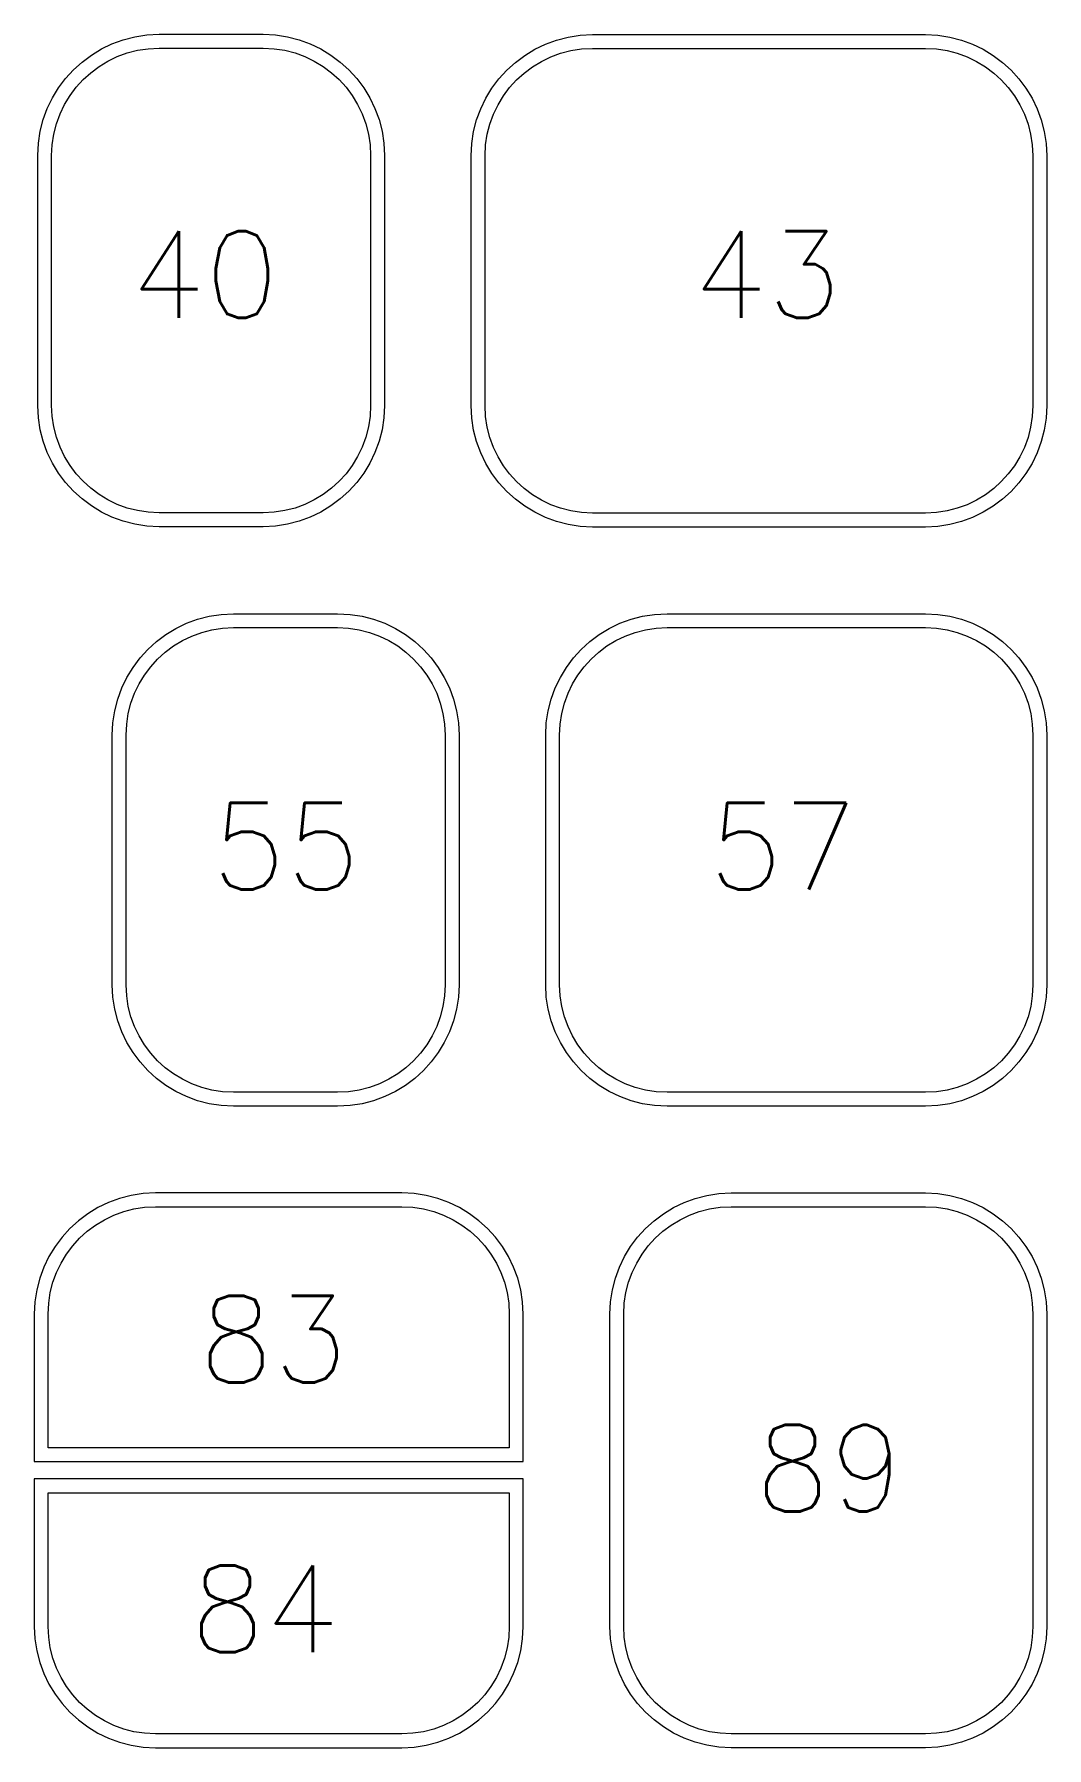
# Model space of a CAD drawing. Header units: millimetres. Extents: x 1461 to 1900, y 363 to 677.
# Drawn here: x 1740.49 to 1769.69, y 552.61 to 602.02 of the extents above; entities that cross this region are included whole.
import ezdxf

# ---------------------------------------------------------------- set-up
doc = ezdxf.new("R2010")
doc.units = ezdxf.units.MM
doc.styles.get("Standard").update_dxf_attribs({"font": 'txt', "bigfont": 'gbcbig.shx'})

msp = doc.modelspace()

# ---------------------------------------------------------------- linework, layer by layer
at = {"color": 7, "lineweight": 0}
for p, q in [((1742.7289, 601.7449), (1743.05, 601.863)), ((1743.05, 601.863), (1743.3847, 601.9496)), ((1743.3847, 601.9496), (1743.7312, 602.0029)), ((1743.7312, 602.0029), (1744.0876, 602.0211)), ((1744.0876, 602.0211), (1747.0883, 602.0211)), ((1747.0883, 602.0211), (1747.4449, 602.0029)), ((1747.4449, 602.0029), (1747.7914, 601.9496)), ((1747.7914, 601.9496), (1748.1262, 601.863)), ((1748.1262, 601.863), (1748.4474, 601.7449)), ((1755.2296, 601.7363), (1755.5508, 601.8544)), ((1755.5508, 601.8544), (1755.8855, 601.941)), ((1755.8855, 601.941), (1756.232, 601.9943)), ((1756.232, 601.9943), (1756.5885, 602.0124)), ((1756.5885, 602.0124), (1766.1883, 602.0124)), ((1766.1883, 602.0124), (1766.5448, 601.9943)), ((1766.5448, 601.9943), (1766.8913, 601.941)), ((1766.8913, 601.941), (1767.226, 601.8544)), ((1767.226, 601.8544), (1767.5471, 601.7363)), ((1741.865, 601.2192), (1742.1346, 601.4212)), ((1742.1346, 601.4212), (1742.4232, 601.597)), ((1742.4232, 601.597), (1742.7289, 601.7449)), ((1742.6114, 601.2463), (1742.8823, 601.377)), ((1742.8823, 601.377), (1743.1669, 601.4814)), ((1743.1669, 601.4814), (1743.4637, 601.5579)), ((1743.4637, 601.5579), (1743.7712, 601.6049)), ((1743.7712, 601.6049), (1744.0877, 601.621)), ((1744.0877, 601.621), (1747.0884, 601.621)), ((1747.0884, 601.621), (1747.4049, 601.6049)), ((1747.4049, 601.6049), (1747.7124, 601.5579)), ((1747.7124, 601.5579), (1748.0093, 601.4814)), ((1748.0093, 601.4814), (1748.294, 601.377)), ((1748.294, 601.377), (1748.565, 601.2463)), ((1748.4474, 601.7449), (1748.7532, 601.597)), ((1748.7532, 601.597), (1749.0418, 601.4212)), ((1749.0418, 601.4212), (1749.3115, 601.2192)), ((1754.3656, 601.2106), (1754.6352, 601.4126)), ((1754.6352, 601.4126), (1754.9238, 601.5884)), ((1754.9238, 601.5884), (1755.2296, 601.7363)), ((1755.1122, 601.2377), (1755.3831, 601.3684)), ((1755.3831, 601.3684), (1755.6678, 601.4728)), ((1755.6678, 601.4728), (1755.9646, 601.5493)), ((1755.9646, 601.5493), (1756.2721, 601.5963)), ((1756.2721, 601.5963), (1756.5885, 601.6124)), ((1756.5885, 601.6124), (1766.1883, 601.6124)), ((1766.1883, 601.6124), (1766.5048, 601.5963)), ((1766.5048, 601.5963), (1766.8123, 601.5493)), ((1766.8123, 601.5493), (1767.1091, 601.4728)), ((1767.1091, 601.4728), (1767.3938, 601.3684)), ((1767.3938, 601.3684), (1767.6647, 601.2377)), ((1767.5471, 601.7363), (1767.8529, 601.5884)), ((1767.8529, 601.5884), (1768.1415, 601.4126)), ((1768.1415, 601.4126), (1768.4111, 601.2106)), ((1741.3899, 600.744), (1741.6162, 600.9929)), ((1741.6162, 600.9929), (1741.865, 601.2192)), ((1741.897, 600.712), (1742.1172, 600.9122)), ((1742.1172, 600.9122), (1742.3558, 601.0908)), ((1742.3558, 601.0908), (1742.6114, 601.2463)), ((1748.565, 601.2463), (1748.8206, 601.0908)), ((1748.8206, 601.0908), (1749.0593, 600.9122)), ((1749.0593, 600.9122), (1749.2796, 600.712)), ((1749.3115, 601.2192), (1749.5604, 600.9929)), ((1749.5604, 600.9929), (1749.7867, 600.744)), ((1753.8904, 600.7354), (1754.1167, 600.9843)), ((1754.1167, 600.9843), (1754.3656, 601.2106)), ((1754.3977, 600.7034), (1754.6179, 600.9036)), ((1754.6179, 600.9036), (1754.8566, 601.0822)), ((1754.8566, 601.0822), (1755.1122, 601.2377)), ((1767.6647, 601.2377), (1767.9203, 601.0822)), ((1767.9203, 601.0822), (1768.159, 600.9036)), ((1768.159, 600.9036), (1768.3792, 600.7034)), ((1768.4111, 601.2106), (1768.66, 600.9843)), ((1768.66, 600.9843), (1768.8863, 600.7354)), ((1741.0121, 600.1858), (1741.1879, 600.4744)), ((1741.1879, 600.4744), (1741.3899, 600.744)), ((1741.5182, 600.253), (1741.6968, 600.4917)), ((1741.6968, 600.4917), (1741.897, 600.712)), ((1749.2796, 600.712), (1749.4798, 600.4917)), ((1749.4798, 600.4917), (1749.6584, 600.253)), ((1749.7867, 600.744), (1749.9887, 600.4744)), ((1749.9887, 600.4744), (1750.1645, 600.1858)), ((1753.5126, 600.1772), (1753.6885, 600.4658)), ((1753.6885, 600.4658), (1753.8904, 600.7354)), ((1754.0188, 600.2444), (1754.1975, 600.4831)), ((1754.1975, 600.4831), (1754.3977, 600.7034)), ((1768.3792, 600.7034), (1768.5794, 600.4831)), ((1768.5794, 600.4831), (1768.7581, 600.2444)), ((1768.8863, 600.7354), (1769.0883, 600.4658)), ((1769.0883, 600.4658), (1769.2641, 600.1772)), ((1740.7461, 599.5589), (1740.8642, 599.88)), ((1740.8642, 599.88), (1741.0121, 600.1858)), ((1741.2321, 599.7265), (1741.3628, 599.9974)), ((1741.3628, 599.9974), (1741.5182, 600.253)), ((1749.6584, 600.253), (1749.8139, 599.9974)), ((1749.8139, 599.9974), (1749.9446, 599.7265)), ((1750.1645, 600.1858), (1750.3124, 599.88)), ((1750.3124, 599.88), (1750.4305, 599.5589)), ((1753.2466, 599.5503), (1753.3648, 599.8714)), ((1753.3648, 599.8714), (1753.5126, 600.1772)), ((1753.7327, 599.7179), (1753.8634, 599.9888)), ((1753.8634, 599.9888), (1754.0188, 600.2444)), ((1768.7581, 600.2444), (1768.9135, 599.9888)), ((1768.9135, 599.9888), (1769.0442, 599.7179)), ((1769.2641, 600.1772), (1769.412, 599.8714)), ((1769.412, 599.8714), (1769.5301, 599.5503)), ((1740.6595, 599.2241), (1740.7461, 599.5589)), ((1741.0512, 599.145), (1741.1277, 599.4419)), ((1741.1277, 599.4419), (1741.2321, 599.7265)), ((1749.9446, 599.7265), (1750.049, 599.4419)), ((1750.049, 599.4419), (1750.1255, 599.145)), ((1750.4305, 599.5589), (1750.5171, 599.2241)), ((1753.16, 599.2155), (1753.2466, 599.5503)), ((1753.5518, 599.1364), (1753.6283, 599.4333)), ((1753.6283, 599.4333), (1753.7327, 599.7179)), ((1769.0442, 599.7179), (1769.1486, 599.4333)), ((1769.1486, 599.4333), (1769.2251, 599.1364)), ((1769.5301, 599.5503), (1769.6167, 599.2155)), ((1740.588, 598.5211), (1740.6062, 598.8776)), ((1740.6062, 598.8776), (1740.6595, 599.2241)), ((1740.9882, 598.5211), (1741.0042, 598.8376)), ((1741.0042, 598.8376), (1741.0512, 599.145)), ((1750.1255, 599.145), (1750.1726, 598.8376)), ((1750.1726, 598.8376), (1750.1886, 598.5211)), ((1750.5171, 599.2241), (1750.5704, 598.8776)), ((1750.5704, 598.8776), (1750.5886, 598.5211)), ((1753.0886, 598.5125), (1753.1067, 598.869)), ((1753.1067, 598.869), (1753.16, 599.2155)), ((1753.5047, 598.829), (1753.5518, 599.1364)), ((1769.2251, 599.1364), (1769.2722, 598.829)), ((1769.6167, 599.2155), (1769.67, 598.869)), ((1769.67, 598.869), (1769.6882, 598.5125)), ((1740.588, 591.3209), (1740.588, 598.5211)), ((1740.9882, 591.3209), (1740.9882, 598.5211)), ((1750.1886, 598.5211), (1750.1886, 591.3209)), ((1750.5886, 598.5211), (1750.5886, 591.3209)), ((1753.0886, 591.3123), (1753.0886, 598.5125)), ((1753.4887, 598.5125), (1753.5047, 598.829)), ((1753.4887, 591.3123), (1753.4887, 598.5125)), ((1769.2722, 598.829), (1769.2882, 598.5125)), ((1769.2882, 598.5125), (1769.2882, 591.3123)), ((1769.6882, 598.5125), (1769.6882, 591.3123)), ((1740.6062, 590.9645), (1740.588, 591.3209)), ((1740.6595, 590.6179), (1740.6062, 590.9645)), ((1741.0042, 591.0044), (1740.9882, 591.3209)), ((1741.0512, 590.697), (1741.0042, 591.0044)), ((1750.1726, 591.0044), (1750.1255, 590.697)), ((1750.1886, 591.3209), (1750.1726, 591.0044)), ((1750.5704, 590.9645), (1750.5171, 590.6179)), ((1750.5886, 591.3209), (1750.5704, 590.9645)), ((1753.1067, 590.9558), (1753.0886, 591.3123)), ((1753.16, 590.6093), (1753.1067, 590.9558)), ((1753.5047, 590.9958), (1753.4887, 591.3123)), ((1753.5518, 590.6884), (1753.5047, 590.9958)), ((1769.2722, 590.9958), (1769.2251, 590.6884)), ((1769.2882, 591.3123), (1769.2722, 590.9958)), ((1769.67, 590.9558), (1769.6167, 590.6093)), ((1769.6882, 591.3123), (1769.67, 590.9558)), ((1740.7461, 590.2832), (1740.6595, 590.6179)), ((1741.1277, 590.4001), (1741.0512, 590.697)), ((1750.1255, 590.697), (1750.049, 590.4001)), ((1750.5171, 590.6179), (1750.4305, 590.2832)), ((1753.2466, 590.2746), (1753.16, 590.6093)), ((1753.6283, 590.3915), (1753.5518, 590.6884)), ((1769.2251, 590.6884), (1769.1486, 590.3915)), ((1769.6167, 590.6093), (1769.5301, 590.2746)), ((1740.8642, 589.9621), (1740.7461, 590.2832)), ((1741.0121, 589.6563), (1740.8642, 589.9621)), ((1741.2321, 590.1155), (1741.1277, 590.4001)), ((1741.3628, 589.8446), (1741.2321, 590.1155)), ((1749.9446, 590.1155), (1749.8139, 589.8446)), ((1750.049, 590.4001), (1749.9446, 590.1155)), ((1750.3124, 589.9621), (1750.1645, 589.6563)), ((1750.4305, 590.2832), (1750.3124, 589.9621)), ((1753.3648, 589.9535), (1753.2466, 590.2746)), ((1753.5126, 589.6477), (1753.3648, 589.9535)), ((1753.7327, 590.1069), (1753.6283, 590.3915)), ((1753.8634, 589.836), (1753.7327, 590.1069)), ((1769.0442, 590.1069), (1768.9135, 589.836)), ((1769.1486, 590.3915), (1769.0442, 590.1069)), ((1769.412, 589.9535), (1769.2641, 589.6477)), ((1769.5301, 590.2746), (1769.412, 589.9535)), ((1741.1879, 589.3677), (1741.0121, 589.6563)), ((1741.5182, 589.589), (1741.3628, 589.8446)), ((1741.6968, 589.3503), (1741.5182, 589.589)), ((1749.6584, 589.589), (1749.4798, 589.3503)), ((1749.8139, 589.8446), (1749.6584, 589.589)), ((1750.1645, 589.6563), (1749.9887, 589.3677)), ((1753.6885, 589.3591), (1753.5126, 589.6477)), ((1754.0188, 589.5804), (1753.8634, 589.836)), ((1754.1975, 589.3417), (1754.0188, 589.5804)), ((1768.7581, 589.5804), (1768.5794, 589.3417)), ((1768.9135, 589.836), (1768.7581, 589.5804)), ((1769.2641, 589.6477), (1769.0883, 589.3591)), ((1741.3899, 589.0981), (1741.1879, 589.3677)), ((1741.6162, 588.8492), (1741.3899, 589.0981)), ((1741.897, 589.13), (1741.6968, 589.3503)), ((1742.1172, 588.9298), (1741.897, 589.13)), ((1749.2796, 589.13), (1749.0593, 588.9298)), ((1749.4798, 589.3503), (1749.2796, 589.13)), ((1749.7867, 589.0981), (1749.5604, 588.8492)), ((1749.9887, 589.3677), (1749.7867, 589.0981)), ((1753.8904, 589.0895), (1753.6885, 589.3591)), ((1754.1167, 588.8406), (1753.8904, 589.0895)), ((1754.3977, 589.1214), (1754.1975, 589.3417)), ((1754.6179, 588.9212), (1754.3977, 589.1214)), ((1768.3792, 589.1214), (1768.159, 588.9212)), ((1768.5794, 589.3417), (1768.3792, 589.1214)), ((1768.8863, 589.0895), (1768.66, 588.8406)), ((1769.0883, 589.3591), (1768.8863, 589.0895)), ((1741.865, 588.6229), (1741.6162, 588.8492)), ((1742.1346, 588.4209), (1741.865, 588.6229)), ((1742.3558, 588.7512), (1742.1172, 588.9298)), ((1742.6114, 588.5958), (1742.3558, 588.7512)), ((1742.8823, 588.4651), (1742.6114, 588.5958)), ((1743.1669, 588.3607), (1742.8823, 588.4651)), ((1748.294, 588.4651), (1748.0093, 588.3607)), ((1748.565, 588.5958), (1748.294, 588.4651)), ((1748.8206, 588.7512), (1748.565, 588.5958)), ((1749.0593, 588.9298), (1748.8206, 588.7512)), ((1749.3115, 588.6229), (1749.0418, 588.4209)), ((1749.5604, 588.8492), (1749.3115, 588.6229)), ((1754.3656, 588.6143), (1754.1167, 588.8406)), ((1754.6352, 588.4123), (1754.3656, 588.6143)), ((1754.8566, 588.7426), (1754.6179, 588.9212)), ((1755.1122, 588.5871), (1754.8566, 588.7426)), ((1755.3831, 588.4564), (1755.1122, 588.5871)), ((1755.6678, 588.3521), (1755.3831, 588.4564)), ((1767.3938, 588.4564), (1767.1091, 588.3521)), ((1767.6647, 588.5871), (1767.3938, 588.4564)), ((1767.9203, 588.7426), (1767.6647, 588.5871)), ((1768.159, 588.9212), (1767.9203, 588.7426)), ((1768.4111, 588.6143), (1768.1415, 588.4123)), ((1768.66, 588.8406), (1768.4111, 588.6143)), ((1742.4232, 588.2451), (1742.1346, 588.4209)), ((1742.7289, 588.0972), (1742.4232, 588.2451)), ((1743.05, 587.9791), (1742.7289, 588.0972)), ((1743.3847, 587.8925), (1743.05, 587.9791)), ((1743.4637, 588.2841), (1743.1669, 588.3607)), ((1743.7712, 588.2371), (1743.4637, 588.2841)), ((1744.0877, 588.2211), (1743.7712, 588.2371)), ((1747.0884, 588.2211), (1744.0877, 588.2211)), ((1747.4049, 588.2371), (1747.0884, 588.2211)), ((1747.7124, 588.2841), (1747.4049, 588.2371)), ((1748.0093, 588.3607), (1747.7124, 588.2841)), ((1748.1262, 587.9791), (1747.7914, 587.8925)), ((1748.4474, 588.0972), (1748.1262, 587.9791)), ((1748.7532, 588.2451), (1748.4474, 588.0972)), ((1749.0418, 588.4209), (1748.7532, 588.2451)), ((1754.9238, 588.2365), (1754.6352, 588.4123)), ((1755.2296, 588.0886), (1754.9238, 588.2365)), ((1755.5508, 587.9705), (1755.2296, 588.0886)), ((1755.8855, 587.8839), (1755.5508, 587.9705)), ((1755.9646, 588.2755), (1755.6678, 588.3521)), ((1756.2721, 588.2285), (1755.9646, 588.2755)), ((1756.5885, 588.2124), (1756.2721, 588.2285)), ((1766.1883, 588.2124), (1756.5885, 588.2124)), ((1766.5048, 588.2285), (1766.1883, 588.2124)), ((1766.8123, 588.2755), (1766.5048, 588.2285)), ((1767.1091, 588.3521), (1766.8123, 588.2755)), ((1767.226, 587.9705), (1766.8913, 587.8839)), ((1767.5471, 588.0886), (1767.226, 587.9705)), ((1767.8529, 588.2365), (1767.5471, 588.0886)), ((1768.1415, 588.4123), (1767.8529, 588.2365)), ((1743.7312, 587.8392), (1743.3847, 587.8925)), ((1744.0876, 587.821), (1743.7312, 587.8392)), ((1747.0883, 587.821), (1744.0876, 587.821)), ((1747.4449, 587.8392), (1747.0883, 587.821)), ((1747.7914, 587.8925), (1747.4449, 587.8392)), ((1756.232, 587.8306), (1755.8855, 587.8839)), ((1756.5885, 587.8124), (1756.232, 587.8306)), ((1766.1883, 587.8124), (1756.5885, 587.8124)), ((1766.5448, 587.8306), (1766.1883, 587.8124)), ((1766.8913, 587.8839), (1766.5448, 587.8306)), ((1744.5722, 584.8886), (1744.878, 585.0365)), ((1744.878, 585.0365), (1745.1991, 585.1546)), ((1745.1991, 585.1546), (1745.5338, 585.2412)), ((1745.5338, 585.2412), (1745.8802, 585.2945)), ((1745.8802, 585.2945), (1746.2366, 585.3127)), ((1746.2366, 585.3127), (1749.2374, 585.3127)), ((1749.2374, 585.3127), (1749.5939, 585.2945)), ((1749.5939, 585.2945), (1749.9405, 585.2412)), ((1749.9405, 585.2412), (1750.2753, 585.1546)), ((1750.2753, 585.1546), (1750.5964, 585.0365)), ((1750.5964, 585.0365), (1750.9022, 584.8886)), ((1757.0725, 584.8886), (1757.3782, 585.0365)), ((1757.3782, 585.0365), (1757.6993, 585.1546)), ((1757.6993, 585.1546), (1758.034, 585.2412)), ((1758.034, 585.2412), (1758.3804, 585.2945)), ((1758.3804, 585.2945), (1758.7369, 585.3127)), ((1758.7369, 585.3127), (1766.1886, 585.3127)), ((1766.1886, 585.3127), (1766.5451, 585.2945)), ((1766.5451, 585.2945), (1766.8917, 585.2412)), ((1766.8917, 585.2412), (1767.2265, 585.1546)), ((1767.2265, 585.1546), (1767.5477, 585.0365)), ((1767.5477, 585.0365), (1767.8535, 584.8886)), ((1743.7652, 584.2845), (1744.0141, 584.5108)), ((1744.0141, 584.5108), (1744.2837, 584.7128)), ((1744.2837, 584.7128), (1744.5722, 584.8886)), ((1744.5049, 584.3825), (1744.7605, 584.5379)), ((1744.7605, 584.5379), (1745.0313, 584.6686)), ((1745.0313, 584.6686), (1745.316, 584.773)), ((1745.316, 584.773), (1745.6128, 584.8495)), ((1745.6128, 584.8495), (1745.9202, 584.8966)), ((1745.9202, 584.8966), (1746.2367, 584.9126)), ((1746.2367, 584.9126), (1749.2374, 584.9126)), ((1749.2374, 584.9126), (1749.554, 584.8966)), ((1749.554, 584.8966), (1749.8615, 584.8495)), ((1749.8615, 584.8495), (1750.1584, 584.773)), ((1750.1584, 584.773), (1750.4431, 584.6686)), ((1750.4431, 584.6686), (1750.714, 584.5379)), ((1750.714, 584.5379), (1750.9696, 584.3825)), ((1750.9022, 584.8886), (1751.1909, 584.7128)), ((1751.1909, 584.7128), (1751.4605, 584.5108)), ((1751.4605, 584.5108), (1751.7094, 584.2845)), ((1756.2654, 584.2845), (1756.5143, 584.5108)), ((1756.5143, 584.5108), (1756.7839, 584.7128)), ((1756.7839, 584.7128), (1757.0725, 584.8886)), ((1757.0051, 584.3825), (1757.2606, 584.5379)), ((1757.2606, 584.5379), (1757.5315, 584.6686)), ((1757.5315, 584.6686), (1757.8162, 584.773)), ((1757.8162, 584.773), (1758.113, 584.8495)), ((1758.113, 584.8495), (1758.4204, 584.8966)), ((1758.4204, 584.8966), (1758.7369, 584.9126)), ((1758.7369, 584.9126), (1766.1886, 584.9126)), ((1766.1886, 584.9126), (1766.5052, 584.8966)), ((1766.5052, 584.8966), (1766.8127, 584.8495)), ((1766.8127, 584.8495), (1767.1095, 584.773)), ((1767.1095, 584.773), (1767.3942, 584.6686)), ((1767.3942, 584.6686), (1767.6652, 584.5379)), ((1767.6652, 584.5379), (1767.9208, 584.3825)), ((1767.8535, 584.8886), (1768.1421, 584.7128)), ((1768.1421, 584.7128), (1768.4117, 584.5108)), ((1768.4117, 584.5108), (1768.6606, 584.2845)), ((1743.337, 583.766), (1743.5389, 584.0356)), ((1743.5389, 584.0356), (1743.7652, 584.2845)), ((1744.046, 584.0036), (1744.2662, 584.2038)), ((1744.2662, 584.2038), (1744.5049, 584.3825)), ((1750.9696, 584.3825), (1751.2084, 584.2038)), ((1751.2084, 584.2038), (1751.4286, 584.0036)), ((1751.7094, 584.2845), (1751.9357, 584.0356)), ((1751.9357, 584.0356), (1752.1377, 583.766)), ((1755.8372, 583.766), (1756.0391, 584.0356)), ((1756.0391, 584.0356), (1756.2654, 584.2845)), ((1756.5462, 584.0036), (1756.7664, 584.2038)), ((1756.7664, 584.2038), (1757.0051, 584.3825)), ((1767.9208, 584.3825), (1768.1595, 584.2038)), ((1768.1595, 584.2038), (1768.3798, 584.0036)), ((1768.6606, 584.2845), (1768.887, 584.0356)), ((1768.887, 584.0356), (1769.0889, 583.766)), ((1743.1611, 583.4774), (1743.337, 583.766)), ((1743.5118, 583.2891), (1743.6672, 583.5447)), ((1743.6672, 583.5447), (1743.8458, 583.7834)), ((1743.8458, 583.7834), (1744.046, 584.0036)), ((1751.4286, 584.0036), (1751.6289, 583.7834)), ((1751.6289, 583.7834), (1751.8075, 583.5447)), ((1751.8075, 583.5447), (1751.9629, 583.2891)), ((1752.1377, 583.766), (1752.3135, 583.4774)), ((1755.6614, 583.4774), (1755.8372, 583.766)), ((1756.012, 583.2891), (1756.1674, 583.5447)), ((1756.1674, 583.5447), (1756.346, 583.7834)), ((1756.346, 583.7834), (1756.5462, 584.0036)), ((1768.3798, 584.0036), (1768.58, 583.7834)), ((1768.58, 583.7834), (1768.7587, 583.5447)), ((1768.7587, 583.5447), (1768.9141, 583.2891)), ((1769.0889, 583.766), (1769.2648, 583.4774)), ((1742.8951, 582.8505), (1743.0133, 583.1716)), ((1743.0133, 583.1716), (1743.1611, 583.4774)), ((1743.3811, 583.0182), (1743.5118, 583.2891)), ((1751.9629, 583.2891), (1752.0936, 583.0182)), ((1752.3135, 583.4774), (1752.4614, 583.1716)), ((1752.4614, 583.1716), (1752.5796, 582.8505)), ((1755.3954, 582.8505), (1755.5135, 583.1716)), ((1755.5135, 583.1716), (1755.6614, 583.4774)), ((1755.8813, 583.0182), (1756.012, 583.2891)), ((1768.9141, 583.2891), (1769.0448, 583.0182)), ((1769.2648, 583.4774), (1769.4126, 583.1716)), ((1769.4126, 583.1716), (1769.5308, 582.8505)), ((1742.8085, 582.5158), (1742.8951, 582.8505)), ((1743.2003, 582.4367), (1743.2768, 582.7335)), ((1743.2768, 582.7335), (1743.3811, 583.0182)), ((1752.0936, 583.0182), (1752.198, 582.7335)), ((1752.198, 582.7335), (1752.2746, 582.4367)), ((1752.5796, 582.8505), (1752.6662, 582.5158)), ((1755.3087, 582.5158), (1755.3954, 582.8505)), ((1755.7005, 582.4367), (1755.777, 582.7335)), ((1755.777, 582.7335), (1755.8813, 583.0182)), ((1769.0448, 583.0182), (1769.1492, 582.7335)), ((1769.1492, 582.7335), (1769.2257, 582.4367)), ((1769.5308, 582.8505), (1769.6174, 582.5158)), ((1742.7371, 581.8128), (1742.7552, 582.1693)), ((1742.7552, 582.1693), (1742.8085, 582.5158)), ((1743.1372, 581.8127), (1743.1532, 582.1292)), ((1743.1532, 582.1292), (1743.2003, 582.4367)), ((1752.2746, 582.4367), (1752.3216, 582.1292)), ((1752.3216, 582.1292), (1752.3376, 581.8127)), ((1752.6662, 582.5158), (1752.7195, 582.1693)), ((1752.7195, 582.1693), (1752.7376, 581.8128)), ((1755.2373, 581.8128), (1755.2555, 582.1693)), ((1755.2555, 582.1693), (1755.3087, 582.5158)), ((1755.6374, 581.8127), (1755.6534, 582.1292)), ((1755.6534, 582.1292), (1755.7005, 582.4367)), ((1769.2257, 582.4367), (1769.2728, 582.1292)), ((1769.2728, 582.1292), (1769.2888, 581.8127)), ((1769.6174, 582.5158), (1769.6707, 582.1693)), ((1769.6707, 582.1693), (1769.6888, 581.8128)), ((1742.7371, 574.6126), (1742.7371, 581.8128)), ((1743.1372, 574.6125), (1743.1372, 581.8127)), ((1752.3376, 581.8127), (1752.3376, 574.6125)), ((1752.7376, 581.8128), (1752.7376, 574.6126)), ((1755.2373, 574.6126), (1755.2373, 581.8128)), ((1755.6374, 574.6125), (1755.6374, 581.8127)), ((1769.2888, 581.8127), (1769.2888, 574.6125)), ((1769.6888, 581.8128), (1769.6888, 574.6126)), ((1742.7552, 574.2561), (1742.7371, 574.6126)), ((1742.8085, 573.9096), (1742.7552, 574.2561)), ((1743.1532, 574.2961), (1743.1372, 574.6125)), ((1743.2003, 573.9886), (1743.1532, 574.2961)), ((1752.3216, 574.2961), (1752.2746, 573.9886)), ((1752.3376, 574.6125), (1752.3216, 574.2961)), ((1752.7195, 574.2561), (1752.6662, 573.9096)), ((1752.7376, 574.6126), (1752.7195, 574.2561)), ((1755.2555, 574.2561), (1755.2373, 574.6126)), ((1755.3087, 573.9096), (1755.2555, 574.2561)), ((1755.6534, 574.2961), (1755.6374, 574.6125)), ((1755.7005, 573.9886), (1755.6534, 574.2961)), ((1769.2728, 574.2961), (1769.2257, 573.9886)), ((1769.2888, 574.6125), (1769.2728, 574.2961)), ((1769.6707, 574.2561), (1769.6174, 573.9096)), ((1769.6888, 574.6126), (1769.6707, 574.2561)), ((1742.8951, 573.5749), (1742.8085, 573.9096)), ((1743.2768, 573.6918), (1743.2003, 573.9886)), ((1743.3811, 573.4071), (1743.2768, 573.6918)), ((1752.198, 573.6918), (1752.0936, 573.4071)), ((1752.2746, 573.9886), (1752.198, 573.6918)), ((1752.6662, 573.9096), (1752.5796, 573.5749)), ((1755.3954, 573.5749), (1755.3087, 573.9096)), ((1755.777, 573.6918), (1755.7005, 573.9886)), ((1755.8813, 573.4071), (1755.777, 573.6918)), ((1769.1492, 573.6918), (1769.0448, 573.4071)), ((1769.2257, 573.9886), (1769.1492, 573.6918)), ((1769.6174, 573.9096), (1769.5308, 573.5749)), ((1743.0133, 573.2537), (1742.8951, 573.5749)), ((1743.1611, 572.9479), (1743.0133, 573.2537)), ((1743.5118, 573.1362), (1743.3811, 573.4071)), ((1752.0936, 573.4071), (1751.9629, 573.1362)), ((1752.4614, 573.2537), (1752.3135, 572.9479)), ((1752.5796, 573.5749), (1752.4614, 573.2537)), ((1755.5135, 573.2537), (1755.3954, 573.5749)), ((1755.6614, 572.9479), (1755.5135, 573.2537)), ((1756.012, 573.1362), (1755.8813, 573.4071)), ((1769.0448, 573.4071), (1768.9141, 573.1362)), ((1769.4126, 573.2537), (1769.2648, 572.9479)), ((1769.5308, 573.5749), (1769.4126, 573.2537)), ((1743.337, 572.6594), (1743.1611, 572.9479)), ((1743.5389, 572.3897), (1743.337, 572.6594)), ((1743.6672, 572.8806), (1743.5118, 573.1362)), ((1743.8458, 572.6419), (1743.6672, 572.8806)), ((1751.8075, 572.8806), (1751.6289, 572.6419)), ((1751.9629, 573.1362), (1751.8075, 572.8806)), ((1752.1377, 572.6594), (1751.9357, 572.3897)), ((1752.3135, 572.9479), (1752.1377, 572.6594)), ((1755.8372, 572.6594), (1755.6614, 572.9479)), ((1756.0391, 572.3897), (1755.8372, 572.6594)), ((1756.1674, 572.8806), (1756.012, 573.1362)), ((1756.346, 572.6419), (1756.1674, 572.8806)), ((1768.7587, 572.8806), (1768.58, 572.6419)), ((1768.9141, 573.1362), (1768.7587, 572.8806)), ((1769.0889, 572.6594), (1768.887, 572.3897)), ((1769.2648, 572.9479), (1769.0889, 572.6594)), ((1743.7652, 572.1408), (1743.5389, 572.3897)), ((1744.046, 572.4217), (1743.8458, 572.6419)), ((1744.2662, 572.2214), (1744.046, 572.4217)), ((1744.5049, 572.0428), (1744.2662, 572.2214)), ((1751.2084, 572.2214), (1750.9696, 572.0428)), ((1751.4286, 572.4217), (1751.2084, 572.2214)), ((1751.6289, 572.6419), (1751.4286, 572.4217)), ((1751.9357, 572.3897), (1751.7094, 572.1408)), ((1756.2654, 572.1408), (1756.0391, 572.3897)), ((1756.5462, 572.4217), (1756.346, 572.6419)), ((1756.7664, 572.2214), (1756.5462, 572.4217)), ((1757.0051, 572.0428), (1756.7664, 572.2214)), ((1768.1595, 572.2214), (1767.9208, 572.0428)), ((1768.3798, 572.4217), (1768.1595, 572.2214)), ((1768.58, 572.6419), (1768.3798, 572.4217)), ((1768.887, 572.3897), (1768.6606, 572.1408)), ((1744.0141, 571.9145), (1743.7652, 572.1408)), ((1744.2837, 571.7126), (1744.0141, 571.9145)), ((1744.5722, 571.5367), (1744.2837, 571.7126)), ((1744.7605, 571.8874), (1744.5049, 572.0428)), ((1745.0313, 571.7567), (1744.7605, 571.8874)), ((1745.316, 571.6523), (1745.0313, 571.7567)), ((1750.4431, 571.7567), (1750.1584, 571.6523)), ((1750.714, 571.8874), (1750.4431, 571.7567)), ((1750.9696, 572.0428), (1750.714, 571.8874)), ((1751.1909, 571.7126), (1750.9022, 571.5367)), ((1751.4605, 571.9145), (1751.1909, 571.7126)), ((1751.7094, 572.1408), (1751.4605, 571.9145)), ((1756.5143, 571.9145), (1756.2654, 572.1408)), ((1756.7839, 571.7126), (1756.5143, 571.9145)), ((1757.0725, 571.5367), (1756.7839, 571.7126)), ((1757.2606, 571.8874), (1757.0051, 572.0428)), ((1757.5315, 571.7567), (1757.2606, 571.8874)), ((1757.8162, 571.6523), (1757.5315, 571.7567)), ((1767.3942, 571.7567), (1767.1095, 571.6523)), ((1767.6652, 571.8874), (1767.3942, 571.7567)), ((1767.9208, 572.0428), (1767.6652, 571.8874)), ((1768.1421, 571.7126), (1767.8535, 571.5367)), ((1768.4117, 571.9145), (1768.1421, 571.7126)), ((1768.6606, 572.1408), (1768.4117, 571.9145)), ((1744.878, 571.3889), (1744.5722, 571.5367)), ((1745.1991, 571.2707), (1744.878, 571.3889)), ((1745.5338, 571.1841), (1745.1991, 571.2707)), ((1745.6128, 571.5758), (1745.316, 571.6523)), ((1745.8802, 571.1308), (1745.5338, 571.1841)), ((1745.9202, 571.5287), (1745.6128, 571.5758)), ((1746.2367, 571.5127), (1745.9202, 571.5287)), ((1749.2374, 571.5127), (1746.2367, 571.5127)), ((1749.554, 571.5287), (1749.2374, 571.5127)), ((1749.8615, 571.5758), (1749.554, 571.5287)), ((1749.9405, 571.1841), (1749.5939, 571.1308)), ((1750.1584, 571.6523), (1749.8615, 571.5758)), ((1750.2753, 571.2707), (1749.9405, 571.1841)), ((1750.5964, 571.3889), (1750.2753, 571.2707)), ((1750.9022, 571.5367), (1750.5964, 571.3889)), ((1757.3782, 571.3889), (1757.0725, 571.5367)), ((1757.6993, 571.2707), (1757.3782, 571.3889)), ((1758.034, 571.1841), (1757.6993, 571.2707)), ((1758.113, 571.5758), (1757.8162, 571.6523)), ((1758.3804, 571.1308), (1758.034, 571.1841)), ((1758.4204, 571.5287), (1758.113, 571.5758)), ((1758.7369, 571.5127), (1758.4204, 571.5287)), ((1766.1886, 571.5127), (1758.7369, 571.5127)), ((1766.5052, 571.5287), (1766.1886, 571.5127)), ((1766.8127, 571.5758), (1766.5052, 571.5287)), ((1766.8917, 571.1841), (1766.5451, 571.1308)), ((1767.1095, 571.6523), (1766.8127, 571.5758)), ((1767.2265, 571.2707), (1766.8917, 571.1841)), ((1767.5477, 571.3889), (1767.2265, 571.2707)), ((1767.8535, 571.5367), (1767.5477, 571.3889)), ((1746.2366, 571.1127), (1745.8802, 571.1308)), ((1749.2374, 571.1127), (1746.2366, 571.1127)), ((1749.5939, 571.1308), (1749.2374, 571.1127)), ((1758.7369, 571.1127), (1758.3804, 571.1308)), ((1766.1886, 571.1127), (1758.7369, 571.1127)), ((1766.5451, 571.1308), (1766.1886, 571.1127)), ((1742.6283, 568.3362), (1742.3226, 568.1883)), ((1742.9494, 568.4543), (1742.6283, 568.3362)), ((1743.2841, 568.5409), (1742.9494, 568.4543)), ((1743.6305, 568.5942), (1743.2841, 568.5409)), ((1743.987, 568.6124), (1743.6305, 568.5942)), ((1743.6705, 568.1962), (1743.987, 568.2122)), ((1751.0887, 568.6124), (1743.987, 568.6124)), ((1743.987, 568.2122), (1751.0888, 568.2122)), ((1751.4453, 568.5942), (1751.0887, 568.6124)), ((1751.0888, 568.2122), (1751.4053, 568.1962)), ((1751.7919, 568.5409), (1751.4453, 568.5942)), ((1752.1266, 568.4543), (1751.7919, 568.5409)), ((1752.4478, 568.3362), (1752.1266, 568.4543)), ((1752.7536, 568.1883), (1752.4478, 568.3362)), ((1758.9238, 568.1883), (1759.2296, 568.3362)), ((1759.2296, 568.3362), (1759.5507, 568.4543)), ((1759.5507, 568.4543), (1759.8854, 568.541)), ((1759.8854, 568.541), (1760.2318, 568.5942)), ((1760.2318, 568.5942), (1760.5882, 568.6124)), ((1760.2718, 568.1963), (1760.5883, 568.2123)), ((1760.5882, 568.6124), (1766.1886, 568.6124)), ((1760.5883, 568.2123), (1766.1887, 568.2123)), ((1766.1886, 568.6124), (1766.5451, 568.5942)), ((1766.1887, 568.2123), (1766.5052, 568.1963)), ((1766.5451, 568.5942), (1766.8917, 568.541)), ((1766.8917, 568.541), (1767.2265, 568.4543)), ((1767.2265, 568.4543), (1767.5477, 568.3362)), ((1767.5477, 568.3362), (1767.8535, 568.1883)), ((1741.7644, 567.8105), (1741.5155, 567.5842)), ((1742.034, 568.0125), (1741.7644, 567.8105)), ((1742.3226, 568.1883), (1742.034, 568.0125)), ((1742.2552, 567.6821), (1742.5108, 567.8375)), ((1742.5108, 567.8375), (1742.7816, 567.9682)), ((1742.7816, 567.9682), (1743.0663, 568.0726)), ((1743.0663, 568.0726), (1743.3631, 568.1491)), ((1743.3631, 568.1491), (1743.6705, 568.1962)), ((1751.4053, 568.1962), (1751.7128, 568.1491)), ((1751.7128, 568.1491), (1752.0097, 568.0726)), ((1752.0097, 568.0726), (1752.2944, 567.9682)), ((1752.2944, 567.9682), (1752.5654, 567.8375)), ((1752.5654, 567.8375), (1752.821, 567.6821)), ((1753.0422, 568.0125), (1752.7536, 568.1883)), ((1753.3119, 567.8105), (1753.0422, 568.0125)), ((1753.5608, 567.5842), (1753.3119, 567.8105)), ((1758.1168, 567.5842), (1758.3657, 567.8105)), ((1758.3657, 567.8105), (1758.6353, 568.0125)), ((1758.6353, 568.0125), (1758.9238, 568.1883)), ((1758.8565, 567.6822), (1759.1121, 567.8376)), ((1759.1121, 567.8376), (1759.3829, 567.9683)), ((1759.3829, 567.9683), (1759.6676, 568.0727)), ((1759.6676, 568.0727), (1759.9644, 568.1492)), ((1759.9644, 568.1492), (1760.2718, 568.1963)), ((1766.5052, 568.1963), (1766.8127, 568.1492)), ((1766.8127, 568.1492), (1767.1096, 568.0727)), ((1767.1096, 568.0727), (1767.3943, 567.9683)), ((1767.3943, 567.9683), (1767.6652, 567.8376)), ((1767.6652, 567.8376), (1767.9209, 567.6822)), ((1767.8535, 568.1883), (1768.1421, 568.0125)), ((1768.1421, 568.0125), (1768.4117, 567.8105)), ((1768.4117, 567.8105), (1768.6606, 567.5842)), ((1741.2892, 567.3353), (1741.0873, 567.0657)), ((1741.5155, 567.5842), (1741.2892, 567.3353)), ((1741.5961, 567.083), (1741.7963, 567.3033)), ((1741.7963, 567.3033), (1742.0165, 567.5035)), ((1742.0165, 567.5035), (1742.2552, 567.6821)), ((1752.821, 567.6821), (1753.0597, 567.5035)), ((1753.0597, 567.5035), (1753.28, 567.3033)), ((1753.28, 567.3033), (1753.4802, 567.083)), ((1753.7871, 567.3353), (1753.5608, 567.5842)), ((1753.9891, 567.0657), (1753.7871, 567.3353)), ((1757.6886, 567.0657), (1757.8905, 567.3354)), ((1757.8905, 567.3354), (1758.1168, 567.5842)), ((1758.1974, 567.0831), (1758.3976, 567.3033)), ((1758.3976, 567.3033), (1758.6178, 567.5036)), ((1758.6178, 567.5036), (1758.8565, 567.6822)), ((1767.9209, 567.6822), (1768.1596, 567.5036)), ((1768.1596, 567.5036), (1768.3798, 567.3033)), ((1768.3798, 567.3033), (1768.5801, 567.0831)), ((1768.6606, 567.5842), (1768.887, 567.3354)), ((1768.887, 567.3354), (1769.0889, 567.0657)), ((1740.9115, 566.7771), (1740.7636, 566.4713)), ((1741.0873, 567.0657), (1740.9115, 566.7771)), ((1741.2621, 566.5887), (1741.4175, 566.8443)), ((1741.4175, 566.8443), (1741.5961, 567.083)), ((1753.4802, 567.083), (1753.6588, 566.8443)), ((1753.6588, 566.8443), (1753.8143, 566.5887)), ((1754.1649, 566.7771), (1753.9891, 567.0657)), ((1754.3128, 566.4713), (1754.1649, 566.7771)), ((1757.3649, 566.4714), (1757.5127, 566.7771)), ((1757.5127, 566.7771), (1757.6886, 567.0657)), ((1757.8634, 566.5888), (1758.0188, 566.8444)), ((1758.0188, 566.8444), (1758.1974, 567.0831)), ((1768.5801, 567.0831), (1768.7587, 566.8444)), ((1768.7587, 566.8444), (1768.9142, 566.5888)), ((1769.0889, 567.0657), (1769.2648, 566.7771)), ((1769.2648, 566.7771), (1769.4126, 566.4714)), ((1740.7636, 566.4713), (1740.6455, 566.1502)), ((1741.0271, 566.0331), (1741.1314, 566.3178)), ((1741.1314, 566.3178), (1741.2621, 566.5887)), ((1753.8143, 566.5887), (1753.945, 566.3178)), ((1753.945, 566.3178), (1754.0494, 566.0331)), ((1754.431, 566.1502), (1754.3128, 566.4713)), ((1757.2467, 566.1502), (1757.3649, 566.4714)), ((1757.6284, 566.0332), (1757.7327, 566.3179)), ((1757.7327, 566.3179), (1757.8634, 566.5888)), ((1768.9142, 566.5888), (1769.0449, 566.3179)), ((1769.0449, 566.3179), (1769.1493, 566.0332)), ((1769.4126, 566.4714), (1769.5308, 566.1502)), ((1740.5589, 565.8155), (1740.5056, 565.4689)), ((1740.6455, 566.1502), (1740.5589, 565.8155)), ((1740.9035, 565.4289), (1740.9506, 565.7363)), ((1740.9506, 565.7363), (1741.0271, 566.0331)), ((1754.0494, 566.0331), (1754.1259, 565.7363)), ((1754.1259, 565.7363), (1754.173, 565.4289)), ((1754.5176, 565.8155), (1754.431, 566.1502)), ((1754.5708, 565.4689), (1754.5176, 565.8155)), ((1757.1068, 565.469), (1757.1601, 565.8155)), ((1757.1601, 565.8155), (1757.2467, 566.1502)), ((1757.5048, 565.4289), (1757.5519, 565.7364)), ((1757.5519, 565.7364), (1757.6284, 566.0332)), ((1769.1493, 566.0332), (1769.2258, 565.7364)), ((1769.2258, 565.7364), (1769.2728, 565.4289)), ((1769.5308, 566.1502), (1769.6174, 565.8155)), ((1769.6174, 565.8155), (1769.6707, 565.469)), ((1740.5056, 565.4689), (1740.4874, 565.1125)), ((1740.8875, 565.1124), (1740.9035, 565.4289)), ((1754.173, 565.4289), (1754.189, 565.1124)), ((1754.589, 565.1125), (1754.5708, 565.4689)), ((1757.0887, 565.1125), (1757.1068, 565.469)), ((1757.4888, 565.1125), (1757.5048, 565.4289)), ((1769.2728, 565.4289), (1769.2889, 565.1125)), ((1769.6707, 565.469), (1769.6888, 565.1125)), ((1740.4874, 565.1125), (1740.4874, 560.8622)), ((1740.8875, 561.2622), (1740.8875, 565.1124)), ((1754.189, 565.1124), (1754.189, 561.2622)), ((1754.589, 560.8622), (1754.589, 565.1125)), ((1757.0887, 556.1124), (1757.0887, 565.1125)), ((1757.4888, 556.1124), (1757.4888, 565.1125)), ((1769.2889, 565.1125), (1769.2889, 556.1124)), ((1769.6888, 565.1125), (1769.6888, 556.1124)), ((1740.4874, 560.8622), (1754.589, 560.8622)), ((1754.189, 561.2622), (1740.8875, 561.2622)), ((1740.4875, 560.3627), (1740.4875, 556.1124)), ((1754.5891, 560.3627), (1740.4875, 560.3627)), ((1754.5891, 556.1124), (1754.5891, 560.3627)), ((1740.8876, 556.1124), (1740.8876, 559.9626)), ((1740.8876, 559.9626), (1754.1891, 559.9626)), ((1754.1891, 559.9626), (1754.1891, 556.1124)), ((1740.4875, 556.1124), (1740.5057, 555.7559)), ((1740.9036, 555.7959), (1740.8876, 556.1124)), ((1754.1891, 556.1124), (1754.173, 555.7959)), ((1754.571, 555.7559), (1754.5891, 556.1124)), ((1757.1068, 555.7559), (1757.0887, 556.1124)), ((1757.5048, 555.7959), (1757.4888, 556.1124)), ((1769.2889, 556.1124), (1769.2728, 555.7959)), ((1769.6888, 556.1124), (1769.6707, 555.7559)), ((1740.5057, 555.7559), (1740.559, 555.4094)), ((1740.559, 555.4094), (1740.6456, 555.0747)), ((1740.9507, 555.4885), (1740.9036, 555.7959)), ((1741.0271, 555.1916), (1740.9507, 555.4885)), ((1754.126, 555.4885), (1754.0495, 555.1916)), ((1754.173, 555.7959), (1754.126, 555.4885)), ((1754.4311, 555.0747), (1754.5177, 555.4094)), ((1754.5177, 555.4094), (1754.571, 555.7559)), ((1757.1601, 555.4094), (1757.1068, 555.7559)), ((1757.2467, 555.0747), (1757.1601, 555.4094)), ((1757.5519, 555.4885), (1757.5048, 555.7959)), ((1757.6284, 555.1916), (1757.5519, 555.4885)), ((1769.2258, 555.4885), (1769.1493, 555.1916)), ((1769.2728, 555.7959), (1769.2258, 555.4885)), ((1769.6174, 555.4094), (1769.5308, 555.0747)), ((1769.6707, 555.7559), (1769.6174, 555.4094)), ((1740.6456, 555.0747), (1740.7637, 554.7535)), ((1741.1315, 554.907), (1741.0271, 555.1916)), ((1741.2622, 554.636), (1741.1315, 554.907)), ((1753.9451, 554.907), (1753.8144, 554.636)), ((1754.0495, 555.1916), (1753.9451, 554.907)), ((1754.3129, 554.7535), (1754.4311, 555.0747)), ((1757.3649, 554.7536), (1757.2467, 555.0747)), ((1757.7327, 554.907), (1757.6284, 555.1916)), ((1757.8634, 554.636), (1757.7327, 554.907)), ((1769.0449, 554.907), (1768.9142, 554.636)), ((1769.1493, 555.1916), (1769.0449, 554.907)), ((1769.5308, 555.0747), (1769.4126, 554.7536)), ((1740.7637, 554.7535), (1740.9116, 554.4478)), ((1740.9116, 554.4478), (1741.0874, 554.1592)), ((1741.4176, 554.3805), (1741.2622, 554.636)), ((1741.5962, 554.1418), (1741.4176, 554.3805)), ((1753.6589, 554.3805), (1753.4803, 554.1418)), ((1753.8144, 554.636), (1753.6589, 554.3805)), ((1753.9892, 554.1592), (1754.165, 554.4478)), ((1754.165, 554.4478), (1754.3129, 554.7535)), ((1757.5127, 554.4478), (1757.3649, 554.7536)), ((1757.6886, 554.1592), (1757.5127, 554.4478)), ((1758.0188, 554.3805), (1757.8634, 554.636)), ((1758.1974, 554.1418), (1758.0188, 554.3805)), ((1768.7587, 554.3805), (1768.5801, 554.1418)), ((1768.9142, 554.636), (1768.7587, 554.3805)), ((1769.2648, 554.4478), (1769.0889, 554.1592)), ((1769.4126, 554.7536), (1769.2648, 554.4478)), ((1741.0874, 554.1592), (1741.2893, 553.8895)), ((1741.2893, 553.8895), (1741.5157, 553.6406)), ((1741.7964, 553.9215), (1741.5962, 554.1418)), ((1742.0166, 553.7213), (1741.7964, 553.9215)), ((1753.28, 553.9215), (1753.0598, 553.7213)), ((1753.4803, 554.1418), (1753.28, 553.9215)), ((1753.5609, 553.6406), (1753.7872, 553.8895)), ((1753.7872, 553.8895), (1753.9892, 554.1592)), ((1757.8905, 553.8896), (1757.6886, 554.1592)), ((1758.1168, 553.6407), (1757.8905, 553.8896)), ((1758.3976, 553.9215), (1758.1974, 554.1418)), ((1758.6178, 553.7213), (1758.3976, 553.9215)), ((1768.3798, 553.9215), (1768.1596, 553.7213)), ((1768.5801, 554.1418), (1768.3798, 553.9215)), ((1768.887, 553.8896), (1768.6606, 553.6407)), ((1769.0889, 554.1592), (1768.887, 553.8896)), ((1741.5157, 553.6406), (1741.7645, 553.4143)), ((1741.7645, 553.4143), (1742.0341, 553.2124)), ((1742.2553, 553.5427), (1742.0166, 553.7213)), ((1742.5108, 553.3872), (1742.2553, 553.5427)), ((1742.7817, 553.2565), (1742.5108, 553.3872)), ((1752.5654, 553.3872), (1752.2945, 553.2565)), ((1752.821, 553.5427), (1752.5654, 553.3872)), ((1753.0598, 553.7213), (1752.821, 553.5427)), ((1753.0423, 553.2124), (1753.312, 553.4143)), ((1753.312, 553.4143), (1753.5609, 553.6406)), ((1758.3657, 553.4144), (1758.1168, 553.6407)), ((1758.6353, 553.2124), (1758.3657, 553.4144)), ((1758.8565, 553.5427), (1758.6178, 553.7213)), ((1759.1121, 553.3872), (1758.8565, 553.5427)), ((1759.3829, 553.2565), (1759.1121, 553.3872)), ((1767.6652, 553.3872), (1767.3943, 553.2565)), ((1767.9209, 553.5427), (1767.6652, 553.3872)), ((1768.1596, 553.7213), (1767.9209, 553.5427)), ((1768.4117, 553.4144), (1768.1421, 553.2124)), ((1768.6606, 553.6407), (1768.4117, 553.4144)), ((1742.0341, 553.2124), (1742.3227, 553.0365)), ((1742.3227, 553.0365), (1742.6284, 552.8887)), ((1742.6284, 552.8887), (1742.9495, 552.7705)), ((1743.0663, 553.1521), (1742.7817, 553.2565)), ((1743.3632, 553.0756), (1743.0663, 553.1521)), ((1743.6706, 553.0286), (1743.3632, 553.0756)), ((1743.9871, 553.0125), (1743.6706, 553.0286)), ((1751.0888, 553.0125), (1743.9871, 553.0125)), ((1751.4054, 553.0286), (1751.0888, 553.0125)), ((1751.7129, 553.0756), (1751.4054, 553.0286)), ((1752.0098, 553.1521), (1751.7129, 553.0756)), ((1752.2945, 553.2565), (1752.0098, 553.1521)), ((1752.1267, 552.7705), (1752.4479, 552.8887)), ((1752.4479, 552.8887), (1752.7537, 553.0365)), ((1752.7537, 553.0365), (1753.0423, 553.2124)), ((1758.9238, 553.0366), (1758.6353, 553.2124)), ((1759.2296, 552.8887), (1758.9238, 553.0366)), ((1759.5507, 552.7706), (1759.2296, 552.8887)), ((1759.6676, 553.1521), (1759.3829, 553.2565)), ((1759.9644, 553.0756), (1759.6676, 553.1521)), ((1760.2718, 553.0286), (1759.9644, 553.0756)), ((1760.5883, 553.0125), (1760.2718, 553.0286)), ((1766.1887, 553.0125), (1760.5883, 553.0125)), ((1766.5052, 553.0286), (1766.1887, 553.0125)), ((1766.8127, 553.0756), (1766.5052, 553.0286)), ((1767.1096, 553.1521), (1766.8127, 553.0756)), ((1767.3943, 553.2565), (1767.1096, 553.1521)), ((1767.5477, 552.8887), (1767.2265, 552.7706)), ((1767.8535, 553.0366), (1767.5477, 552.8887)), ((1768.1421, 553.2124), (1767.8535, 553.0366)), ((1742.9495, 552.7705), (1743.2842, 552.6839)), ((1743.2842, 552.6839), (1743.6306, 552.6306)), ((1743.6306, 552.6306), (1743.9871, 552.6125)), ((1743.9871, 552.6125), (1751.0888, 552.6125)), ((1751.0888, 552.6125), (1751.4454, 552.6306)), ((1751.4454, 552.6306), (1751.792, 552.6839)), ((1751.792, 552.6839), (1752.1267, 552.7705)), ((1759.8854, 552.684), (1759.5507, 552.7706)), ((1760.2318, 552.6307), (1759.8854, 552.684)), ((1760.5882, 552.6125), (1760.2318, 552.6307)), ((1766.1886, 552.6125), (1760.5882, 552.6125)), ((1766.5451, 552.6307), (1766.1886, 552.6125)), ((1766.8917, 552.684), (1766.5451, 552.6307)), ((1767.2265, 552.7706), (1766.8917, 552.684))]:
    msp.add_line(p, q, dxfattribs=at)

# ---------------------------------------------------------------- texts
for s, p in [('40', (1743.2634, 593.8401)), ('43', (1759.4784, 593.8401)), ('55', (1745.6055, 577.3573)), ('57', (1759.9378, 577.3573)), ('83', (1745.2399, 563.1436)), ('89', (1761.2853, 559.4213)), ('84', (1744.9875, 555.364))]:
    msp.add_text(s, height=2.5).set_placement(p)

doc.saveas('drawing.dxf')
